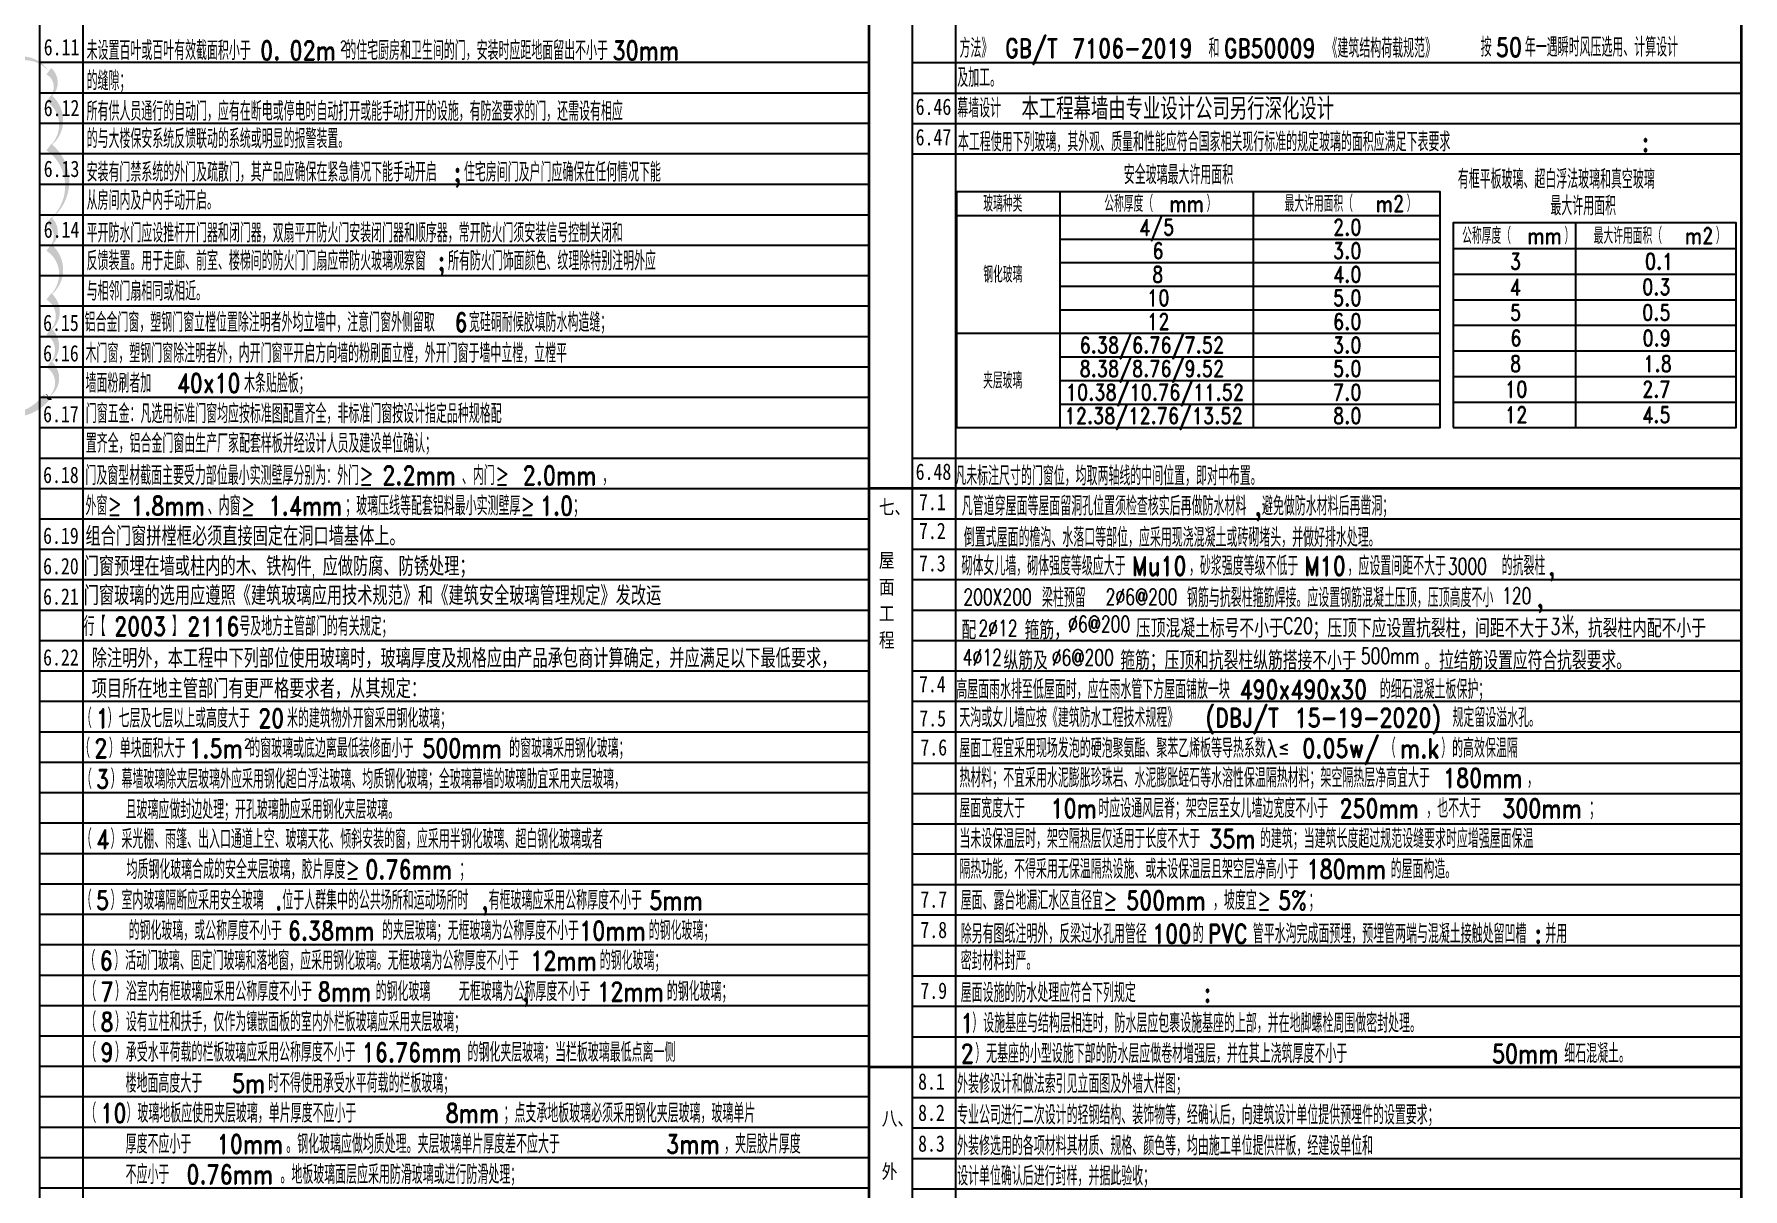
# Model space of a CAD drawing. Extents: x -1041549 to 749950, y -354245 to 17554.
# Drawn here: x -357069 to -325590, y -137472 to -116211 of the extents above; entities that cross this region are included whole.
import ezdxf

# ---------------------------------------------------------------- set-up
doc = ezdxf.new("R2010")
doc.units = 0
doc.header["$LTSCALE"] = 1000
doc.header["$MEASUREMENT"] = 0
doc.linetypes.add('CONTINOUS', pattern=[0])
doc.layers.add('DIM_MODI', color=6, linetype='Continuous', plot=False)
for name, color, linetype in [('PUB_TEXT', 7, 'Continuous'), ('text', 7, 'Continuous'), ('辅助线', 8, 'CONTINOUS')]:
    doc.layers.add(name, color=color, linetype=linetype)
doc.styles.add('-黑体', font='simhei.ttf', dxfattribs={"width": 0.8})
doc.styles.add('_HZTXT', font='gs_txt.shx', dxfattribs={"width": 0.8, "bigfont": 'HZTXT.shx'})
doc.styles.add('_TCH_DIM', font='SIMPLEX', dxfattribs={"bigfont": 'GBCBIG'})
doc.styles.add('hztxt', font='romand_pkpm', dxfattribs={"bigfont": 'gbcbig'})

msp = doc.modelspace()

# ---------------------------------------------------------------- linework, layer by layer
at = {"layer": 'DIM_MODI'}
msp.add_lwpolyline([(-358188.2, -122888.8, 0, 150, 0.5), (-356838.2, -122888.8, 0, 150, 0.5), (-356798.7, -122888.8, 0, 150, 0.5), (-356798.7, -122288.8, 0, 150, 0.5), (-356798.7, -121688.8, 0, 150, 0.5), (-356798.7, -121038.8, 0, 150, 0.5), (-356798.7, -120138.8, 0, 150, 0.5), (-356798.7, -119638.8, 0, 150, 0.5), (-356798.7, -118288.8, 0, 150, 0.5), (-356798.7, -117388.8, 0, 150, 0.5), (-356798.7, -116892.7, 0, 150, 0.5), (-357748.7, -116892.7, 0, 150, 0.5)], format="xyseb", dxfattribs=at)
at = {"layer": 'text', "color": 4}
for points in [[(-340076.5, -123454.8), (-331165.4, -123454.8), (-331165.4, -119114.4), (-340076.5, -119114.4)], [(-330926.8, -123454.8), (-325715.3, -123454.8), (-325715.3, -119686.8), (-330926.8, -119686.8)]]:
    msp.add_lwpolyline(points, close=True, dxfattribs=at)
for points in [[(-338173.8, -119114.4), (-338173.8, -123454.8)], [(-334611.8, -119114.4), (-334611.8, -123454.8)], [(-340076.5, -119548.5), (-331165.4, -119548.5)], [(-328672.5, -119686.8), (-328672.5, -123454.8)], [(-338173.8, -119982.5), (-331165.4, -119982.5)], [(-330926.8, -120157.8), (-325715.3, -120157.8)], [(-338173.8, -120416.5), (-331165.4, -120416.5)], [(-338173.8, -120850.6), (-331165.4, -120850.6)], [(-330926.8, -120628.8), (-325715.3, -120628.8)], [(-330926.8, -121099.8), (-325715.3, -121099.8)], [(-338173.8, -121284.6), (-331165.4, -121284.6)], [(-340076.5, -121718.7), (-331165.4, -121718.7)], [(-330926.8, -121570.8), (-325715.3, -121570.8)], [(-330926.8, -122041.8), (-325715.3, -122041.8)], [(-338173.8, -122152.7), (-331165.4, -122152.7)], [(-338173.8, -122586.8), (-331165.4, -122586.8)], [(-330926.8, -122512.8), (-325715.3, -122512.8)], [(-338173.8, -123020.8), (-331165.4, -123020.8)], [(-330926.8, -122983.8), (-325715.3, -122983.8)]]:
    msp.add_lwpolyline(points, dxfattribs=at)
at = {"layer": '辅助线'}
for p, q in [((-356965.3, -158958.4), (-356965.3, -102718.4)), ((-356165.3, -158958.4), (-356165.3, -102718.4)), ((-340890.3, -158974.8), (-340890.3, -102734.8)), ((-340090.3, -158958.4), (-340090.3, -102718.4)), ((-341690.3, -116734.8), (-356965.3, -116734.8)), ((-340890.3, -116734.8), (-325615.3, -116734.8)), ((-341690.3, -117294.8), (-356965.3, -117294.8)), ((-340890.3, -117294.8), (-325615.3, -117294.8)), ((-341690.3, -117854.8), (-356965.3, -117854.8)), ((-340890.3, -117854.8), (-325615.3, -117854.8)), ((-341690.3, -118414.8), (-356965.3, -118414.8)), ((-340890.3, -118414.8), (-325615.3, -118414.8)), ((-356965.3, -118974.8), (-341690.3, -118974.8)), ((-356965.3, -119534.8), (-341690.3, -119534.8)), ((-356965.3, -120094.8), (-341690.3, -120094.8)), ((-356965.3, -120654.8), (-341690.3, -120654.8)), ((-356965.3, -121214.8), (-341690.3, -121214.8)), ((-356965.3, -121774.8), (-341690.3, -121774.8)), ((-356965.3, -122334.8), (-341690.3, -122334.8)), ((-356965.3, -122894.8), (-341690.3, -122894.8)), ((-356965.3, -123454.8), (-341690.3, -123454.8)), ((-356965.3, -124014.8), (-341690.3, -124014.8)), ((-340890.3, -124014.8), (-325615.3, -124014.8)), ((-356965.3, -124574.8), (-341690.3, -124574.8)), ((-340890.3, -124574.8), (-325615.3, -124574.8)), ((-356965.3, -125134.8), (-341690.3, -125134.8)), ((-340890.3, -125134.8), (-325615.3, -125134.8)), ((-356965.3, -125694.8), (-341690.3, -125694.8)), ((-340890.3, -125694.8), (-325615.3, -125694.8)), ((-356965.3, -126254.8), (-341690.3, -126254.8)), ((-340890.3, -126254.8), (-325615.3, -126254.8)), ((-356965.3, -126814.8), (-341690.3, -126814.8)), ((-340890.3, -126814.8), (-325615.3, -126814.8)), ((-356965.3, -127374.8), (-341690.3, -127374.8)), ((-340890.3, -127374.8), (-325615.3, -127374.8)), ((-356965.3, -127934.8), (-341690.3, -127934.8)), ((-340890.3, -127934.8), (-325615.3, -127934.8)), ((-356965.3, -128494.8), (-341690.3, -128494.8)), ((-340890.3, -128494.8), (-325615.3, -128494.8)), ((-356965.3, -129054.8), (-341690.3, -129054.8)), ((-340890.3, -129054.8), (-325615.3, -129054.8)), ((-356965.3, -129614.8), (-341690.3, -129614.8)), ((-340890.3, -129631.3), (-325615.3, -129631.3)), ((-356965.3, -130174.8), (-341690.3, -130174.8)), ((-340890.3, -130191.3), (-325615.3, -130191.3)), ((-356965.3, -130734.8), (-341690.3, -130734.8)), ((-340890.3, -130751.3), (-325615.3, -130751.3)), ((-356965.3, -131294.8), (-341690.3, -131294.8)), ((-325615.3, -131311.3), (-340890.3, -131311.3)), ((-356965.3, -131854.8), (-341690.3, -131854.8)), ((-325615.3, -131871.3), (-340890.3, -131871.3)), ((-356965.3, -132414.8), (-341690.3, -132414.8)), ((-325615.3, -132431.3), (-340890.3, -132431.3)), ((-356965.3, -132974.8), (-341690.3, -132974.8)), ((-340890.3, -132991.3), (-325615.3, -132991.3)), ((-356965.3, -133534.8), (-341690.3, -133534.8)), ((-340890.3, -133551.3), (-325615.3, -133551.3)), ((-356965.3, -134094.8), (-341690.3, -134094.8)), ((-340890.3, -134111.3), (-325615.3, -134111.3)), ((-356965.3, -134654.8), (-341690.3, -134654.8)), ((-340890.3, -134671.3), (-325615.3, -134671.3)), ((-356965.3, -135214.8), (-341690.3, -135214.8)), ((-340890.3, -135231.3), (-325615.3, -135231.3)), ((-356965.3, -135774.8), (-341690.3, -135774.8)), ((-340890.3, -135791.3), (-325615.3, -135791.3)), ((-356965.3, -136334.8), (-341690.3, -136334.8)), ((-340890.3, -136351.3), (-325615.3, -136351.3)), ((-356965.3, -136894.8), (-341690.3, -136894.8)), ((-340890.3, -136911.3), (-325615.3, -136911.3)), ((-356965.3, -137454.8), (-341690.3, -137454.8)), ((-340890.3, -137471.3), (-325615.3, -137471.3))]:
    msp.add_line(p, q, dxfattribs=at)
at = {"layer": '辅助线', "const_width": 50}
for points in [[(-341690.3, -102718.4), (-341690.3, -158958.4)], [(-325615.3, -102718.4), (-325615.3, -158958.4)], [(-341690.3, -124574.8), (-325615.3, -124574.8)], [(-341690.3, -135231.3), (-325615.3, -135231.3)]]:
    msp.add_lwpolyline(points, dxfattribs=at)

# ---------------------------------------------------------------- texts
at = {"color": 4, "style": '_TCH_DIM', "width": 0.705882}
for s, p in [('3000', (-331024.3, -126157.5)), ('200X200', (-339950.4, -126722.5)), ('2%%c6@200', (-337329.1, -126718.5)), ('120', (-330025.9, -126699.4)), ('2%%c12', (-339672, -127296.7)), ('%%c6@200', (-338019.3, -127220.4)), ('C20', (-334060, -127253.3)), ('3', (-329132.6, -127266.1)), ('4%%c12', (-339961.3, -127833.2)), ('%%c6@200', (-338321.5, -127836.6)), ('500mm', (-332626.5, -127806.1))]:
    msp.add_text(s, height=297.5, dxfattribs=at).set_placement(p)
at = {"color": 4, "style": '_TCH_DIM'}
msp.add_text('米', height=337.6, dxfattribs=at).set_placement((-328932.6, -127266.1))
at = {"layer": 'PUB_TEXT', "style": 'hztxt', "width": 0.8}
for s, height, p in [('未设置百叶或百叶有效截面积小于', 350, (-356102.7, -116685.9)), ('0.', 350, (-352904.9, -116685.9)), ('02m', 350, (-352363.8, -116685.9)), ('2', 175, (-351430.4, -116510.9)), ('的住宅厨房和卫生间的门，安装时应距地面留出不小于', 350, (-351337.1, -116685.9)), ('30mm', 350, (-346412.9, -116685.9)), ('按', 350, (-330419.4, -116624.9)), ('50', 350, (-330139.4, -116624.9)), ('年一遇瞬时风压选用、计算设计', 350, (-329606.1, -116624.9)), ('的缝隙；', 350, (-356102.7, -117245.9)), ('及加工。', 350, (-340062.8, -117184.9)), ('幕墙设计', 350, (-340062.8, -117748.1)), ('所有供人员通行的自动门，应有在断电或停电时自动打开或能手动打开的设施，有防盗要求的门，还需设有相应', 350, (-356102.7, -117805.9)), ('的与大楼保安系统反馈联动的系统或明显的报警装置。', 350, (-356102.7, -118310.9)), ('本工程使用下列玻璃，其外观、质量和性能应符合国家相关现行标准的规定玻璃的面积应满足下表要求', 350, (-340050.8, -118369.1)), (':', 350, (-327450.8, -118369.1)), ('安装有门禁系统的外门及疏散门，其产品应确保在紧急情况下能手动开启', 350, (-356102.7, -118925.9)), ('住宅房间门及户门应确保在任何情况下能', 350, (-349151.8, -118925.9)), (';', 350, (-349338.4, -118925.9)), ('从房间内及户内手动开启。', 350, (-356102.7, -119446.7)), ('平开防水门应设推杆开门器和闭门器，双扇平开防火门安装闭门器和顺序器，常开防火门须安装信号控制关闭和', 350, (-356102.7, -120045.9)), ('反馈装置。用于走廊、前室、楼梯间的防火门门扇应带防火玻璃观察窗', 350, (-356102.7, -120559.6)), ('所有防火门饰面颜色、纹理除特别注明外应', 350, (-349444.4, -120559.6)), (';', 350, (-349631.1, -120559.6)), ('与相邻门扇相同或相近。', 350, (-356102.7, -121119.6)), ('铝合金门窗，塑钢门窗立樘位置除注明者外均立墙中，注意门窗外侧留取', 350, (-356139.4, -121691.8)), ('6', 350, (-349324.9, -121691.8)), ('宽硅硐耐候胶填防水构造缝；', 350, (-349058.2, -121691.8)), ('木门窗，塑钢门窗除注明者外，内开门窗平开启方向墙的粉刷面立樘，外开门窗于墙中立樘，立樘平', 350, (-356122.8, -122260.6)), ('墙面粉刷者加', 350, (-356122.8, -122810.9)), ('木条贴脸板；', 350, (-353202.8, -122810.9)), ('40x10', 350, (-354442.8, -122810.9)), ('门窗五金：凡选用标准门窗均应按标准图配置齐全，非标准门窗按设计指定品种规格配', 350, (-356118.1, -123373.4)), ('置齐全，铝合金门窗由生产厂家配套样板并经设计人员及建设单位确认；', 350, (-356118.1, -123920)), ('门及窗型材截面主要受力部位最小实测壁厚分别为：外门≥', 350, (-356123.8, -124511.4)), ('2.2mm', 350, (-350655.2, -124511.4)), ('、内门≥', 350, (-349188.5, -124511.4)), ('2.0mm', 350, (-348068.5, -124511.4)), ('凡未标注尺寸的门窗位，均取两轴线的中间位置，即对中布置。', 350, (-340099.7, -124518.5)), ('，', 350, (-346601.9, -124511.4)), ('外窗≥', 350, (-356123.8, -125069.8)), ('1.8mm', 350, (-355283.8, -125069.8)), ('、内窗≥', 350, (-353870.4, -125069.8)), ('1.4mm', 350, (-352750.4, -125069.8)), ('；玻璃压线等配套铝料最小实测壁厚≥', 350, (-351337.1, -125069.8)), ('1.0', 350, (-347752.5, -125069.8)), ('；', 350, (-347139.2, -125069.8)), ('凡管道穿屋面等屋面留洞孔位置须检查核实后再做防水材料', 350, (-339978.9, -125073.5)), ('避免做防水材料后再凿洞；', 350, (-334449.1, -125073.5)), ('倒置式屋面的檐沟、水落口等部位，应采用现浇混凝土或砖砌堵头，并做好排水处理。', 350, (-339941.4, -125652.2)), (',', 350, (-334582.4, -125073.5)), ('砌体女儿墙，砌体强度等级应大于', 350, (-339984.7, -126176.6)), ('Mu10', 350, (-336847.2, -126176.6)), ('，砂浆强度等级不低于', 350, (-335793.9, -126176.6)), ('M10', 350, (-333673, -126176.6)), ('，应设置间距不大于', 350, (-332873, -126176.6)), ('的抗裂柱', 350, (-330034.8, -126176.6)), (',', 350, (-329177.7, -126176.6)), ('梁柱预留', 350, (-338503.1, -126762.1)), ('钢筋与抗裂柱箍筋焊接。应设置钢筋混凝土压顶，压顶高度不小', 350, (-335830.9, -126762.1)), (',', 350, (-329388.5, -126762.1)), ('行【', 350, (-356156.5, -127289.1)), ('2003', 350, (-355596.5, -127289.1)), ('】', 350, (-354529.9, -127289.1)), ('2116', 350, (-354249.9, -127289.1)), ('号及地方主管部门的有关规定；', 350, (-353289.9, -127289.1)), ('高屋面雨水排至低屋面时，应在雨水管下方屋面铺放一块', 350, (-340080.8, -128451)), ('490x490x30', 350, (-334864.4, -128451)), ('的细石混凝土板保护；', 350, (-332277.7, -128451)), ('（', 350, (-356209.1, -128982.2)), ('1', 350, (-355929.1, -128982.2)), ('）七层及七层以上或高度大于', 350, (-355715.8, -128982.2)), ('20', 350, (-352944.2, -128982.2)), ('米的建筑物外开窗采用钢化玻璃；', 350, (-352410.8, -128982.2)), ('天沟或女儿墙应按《建筑防水工程技术规程》', 350, (-340023.9, -128971)), ('(DBJ/T', 350, (-335480.9, -128971)), ('15-19-2020)', 350, (-333846.5, -128971)), ('规定留设溢水孔。', 350, (-330939.8, -128971)), ('（', 350, (-356240.1, -129533.6)), ('2', 350, (-355960.1, -129533.6)), ('）单块面积大于', 350, (-355693.4, -129533.6)), ('1.5m', 350, (-354212.3, -129533.6)), ('2', 175, (-353199, -129358.6)), ('的窗玻璃或底边离最低装修面小于', 350, (-353105.6, -129533.6)), ('500mm', 350, (-349918.5, -129533.6)), ('的窗玻璃采用钢化玻璃；', 350, (-348318.5, -129533.6)), ('屋面工程宜采用现场发泡的硬泡聚氨酯、聚苯乙烯板等导热系数λ≤', 350, (-340023.9, -129534.2)), ('0.05w/', 350, (-333706.9, -129534.2)), ('（', 350, (-332186.9, -129534.2)), ('m.k', 350, (-331906.9, -129534.2)), ('）的高效保温隔', 350, (-331146.9, -129534.2)), ('热材料；不宜采用水泥膨胀珍珠岩、水泥膨胀蛭石等水溶性保温隔热材料；架空隔热层净高宜大于', 350, (-340023.9, -130080.3)), ('（', 350, (-356207, -130102.2)), ('3', 350, (-355927, -130102.2)), ('）幕墙玻璃除夹层玻璃外应采用钢化超白浮法玻璃、均质钢化玻璃；全玻璃幕墙的玻璃肋宜采用夹层玻璃，', 350, (-355660.3, -130102.2)), ('180mm', 350, (-331113.1, -130080.3)), ('，', 350, (-329566.4, -130080.3)), ('且玻璃应做封边处理；开孔玻璃肋应采用钢化夹层玻璃。', 350, (-355384.6, -130662.2)), ('屋面宽度大于', 350, (-340023.9, -130640.3)), ('10m', 350, (-338343.9, -130640.3)), ('时应设通风层脊；架空层至女儿墙边宽度不小于', 350, (-337463.9, -130640.3)), ('250mm', 350, (-333022.2, -130640.3)), ('，也不大于', 350, (-331422.2, -130640.3)), ('300mm', 350, (-330022.2, -130640.3)), ('；', 350, (-328422.2, -130640.3)), ('（', 350, (-356209.1, -131206.6)), ('4', 350, (-355929.1, -131206.6)), ('）采光棚、雨篷、出入口通道上空、玻璃天花、倾斜安装的窗，应采用半钢化玻璃、超白钢化玻璃或者', 350, (-355662.5, -131206.6)), ('当未设保温层时，架空隔热层仅适用于长度不大于', 350, (-340023.9, -131200.3)), ('35m', 350, (-335420, -131200.3)), ('的建筑；当建筑长度超过规范设缝要求时应增强屋面保温', 350, (-334486.7, -131200.3)), ('均质钢化玻璃合成的安全夹层玻璃，胶片厚度≥', 350, (-355368, -131766.6)), ('0.76mm', 350, (-350967.7, -131766.6)), ('；', 350, (-349234.4, -131766.6)), ('隔热功能，不得采用无保温隔热设施、或未设保温层且架空层净高小于', 350, (-340023.9, -131760.3)), ('180mm', 350, (-333626.7, -131760.3)), ('的屋面构造。', 350, (-332080, -131760.3)), ('（', 350, (-356209.1, -132332.2)), ('5', 350, (-355929.1, -132332.2)), ('）室内玻璃隔断应采用安全玻璃', 350, (-355662.5, -132332.2)), ('位于人群集中的公共场所和运动场所时', 350, (-352497.2, -132332.2)), ('有框玻璃应采用公称厚度不小于', 350, (-348696, -132332.2)), ('5mm', 350, (-345736.9, -132332.2)), ('屋面、露台地漏汇水区直径宜≥', 350, (-339999.1, -132336.8)), ('500mm', 350, (-336951.5, -132336.8)), ('，坡度宜≥', 350, (-335351.5, -132336.8)), ('5%%%', 350, (-334149.7, -132336.8)), ('；', 350, (-333589.7, -132336.8)), ('的钢化玻璃，或公称厚度不小于', 350, (-355329.5, -132892.2)), ('.', 350, (-352630.5, -132332.2)), ('的夹层玻璃；无框玻璃为公称厚度不小于', 350, (-350662, -132892.2)), (',', 350, (-348829.3, -132332.2)), ('的钢化玻璃；', 350, (-345747.6, -132892.2)), ('6.38mm', 350, (-352395.4, -132892.2)), ('10mm', 350, (-347027.6, -132892.2)), ('除另有图纸注明外，反梁过水孔用管径', 350, (-339999.1, -132950.7)), ('100', 350, (-336471.2, -132950.7)), ('的', 350, (-335724.5, -132950.7)), ('PVC', 350, (-335444.5, -132950.7)), ('管平水沟完成面预埋，预埋管两端与混凝土接触处留凹槽', 350, (-334617.8, -132950.7)), (':', 350, (-329429.4, -132950.7)), ('并用', 350, (-329229.4, -132950.7)), ('（', 350, (-356142.1, -133444.8)), ('6', 350, (-355862.1, -133444.8)), ('）活动门玻璃、固定门玻璃和落地窗，应采用钢化玻璃。无框玻璃为公称厚度不小于', 350, (-355595.4, -133444.8)), ('12mm', 350, (-347929.8, -133444.8)), ('的钢化玻璃；', 350, (-346649.8, -133444.8)), ('密封材料封严。', 350, (-339999.1, -133446.5)), ('（', 350, (-356127.9, -134013.6)), ('7', 350, (-355847.9, -134013.6)), ('）浴室内有框玻璃应采用公称厚度不小于', 350, (-355581.2, -134013.6)), ('8mm', 350, (-351844.7, -134013.6)), ('的钢化玻璃', 350, (-350778, -134013.6)), ('无框玻璃为公称厚度不小于', 350, (-349244.7, -134013.6)), ('12mm', 350, (-346694, -134013.6)), ('的钢化玻璃；', 350, (-345414, -134013.6)), ('屋面设施的防水处理应符合下列规定', 350, (-339999.1, -134036.4)), (',', 350, (-348074.6, -134013.6)), (':', 350, (-335519.1, -134036.4)), ('（', 350, (-356127.9, -134573.6)), ('8', 350, (-355847.9, -134573.6)), ('）设有立柱和扶手，仅作为镶嵌面板的室内外栏板玻璃应采用夹层玻璃；', 350, (-355581.2, -134573.6)), ('1', 350, (-339999.1, -134596.4)), ('）设施基座与结构层相连时，防水层应包裹设施基座的上部，并在地脚螺栓周围做密封处理。', 350, (-339785.7, -134596.4)), ('（', 350, (-356127.9, -135133.6)), ('9', 350, (-355847.9, -135133.6)), ('）承受水平荷载的栏板玻璃应采用公称厚度不小于', 350, (-355581.2, -135133.6)), ('16.76mm', 350, (-351032.6, -135133.6)), ('的钢化夹层玻璃；当栏板玻璃最低点离一侧', 350, (-349085.9, -135133.6)), ('2', 350, (-339999.1, -135156.4)), ('）无基座的小型设施下部的防水层应做卷材增强层，并在其上浇筑厚度不小于', 350, (-339732.4, -135156.4)), ('50mm', 350, (-330212.4, -135156.4)), ('细石混凝土。', 350, (-328879.1, -135156.4)), ('楼地面高度大于', 350, (-355384.6, -135702.2)), ('5m', 350, (-353424.6, -135702.2)), ('时不得使用承受水平荷载的栏板玻璃；', 350, (-352757.9, -135702.2)), ('外装修设计和做法索引见立面图及外墙大样图；', 350, (-340064.6, -135712.6)), ('（', 350, (-356127.9, -136253.6)), ('10', 350, (-355847.9, -136253.6)), ('）玻璃地板应使用夹层玻璃，单片厚度不应小于', 350, (-355367.9, -136253.6)), ('8mm', 350, (-349487.9, -136253.6)), ('；点支承地板玻璃必须采用钢化夹层玻璃，玻璃单片', 350, (-348421.2, -136253.6)), ('专业公司进行二次设计的轻钢结构、装饰物等，经确认后，向建筑设计单位提供预埋件的设置要求；', 350, (-340064.6, -136286.9)), ('厚度不应小于', 350, (-355384.6, -136822.2)), ('10mm', 350, (-353704.6, -136822.2)), ('。钢化玻璃应做均质处理。夹层玻璃单片厚度差不应大于', 350, (-352424.6, -136822.2)), ('3mm', 350, (-345424.6, -136822.2)), ('，夹层胶片厚度', 350, (-344357.9, -136822.2)), ('外装修选用的各项材料其材质、规格、颜色等，均由施工单位提供样板，经建设单位和', 350, (-340064.6, -136854.2)), ('不应小于', 350, (-355384.6, -137382.2)), ('0.76mm', 350, (-354264.6, -137382.2)), ('。地板玻璃面层应采用防滑玻璃或进行防滑处理；', 350, (-352531.3, -137382.2)), ('设计单位确认后进行封样，并据此验收；', 350, (-340064.6, -137410.7))]:
    msp.add_text(s, height=height, dxfattribs=at).set_placement(p)
at = {"layer": 'text', "width": 0.8}
for s, height, style, p in [('6.11', 301.69, '-黑体', (-356893, -116600.1)), ('6.46', 301.69, '-黑体', (-340829.5, -117697.1)), ('6.12', 301.69, '-黑体', (-356893, -117720.1)), ('6.47', 301.69, '-黑体', (-340829.5, -118257.1)), ('6.13', 301.69, '-黑体', (-356893, -118840.1)), ('6.14', 301.69, '-黑体', (-356893, -119960.1)), ('6.15', 301.69, '-黑体', (-356904.5, -121676.2)), ('6.16', 301.69, '-黑体', (-356904.5, -122236.2)), ('6.17', 301.69, '-黑体', (-356904.5, -123356.2)), ('6.18', 301.69, '-黑体', (-356904.5, -124476.2)), ('6.48', 301.69, '-黑体', (-340829.5, -124417.1)), ('七、', 262.87, '-黑体', (-341506.4, -125048.4)), ('7.1', 301.69, '-黑体', (-340767.9, -124975.3)), ('组合门窗拼樘框必须直接固定在洞口墙基体上。', 350, '_HZTXT', (-356123.8, -125631.4)), ('7.2', 301.69, '-黑体', (-340767.9, -125506.8)), ('6.19', 301.69, '-黑体', (-356904.5, -125596.2)), ('6.20', 301.69, '-黑体', (-356904.5, -126156.2)), ('门窗预埋在墙或柱内的木、铁构件', 350, '_HZTXT', (-356156.5, -126185.8)), ('应做防腐、防锈处理；', 350, '_HZTXT', (-351755.6, -126185.8)), ('屋', 262.9, '-黑体', (-341506.4, -126028.4)), ('7.3', 301.69, '-黑体', (-340767.9, -126103.1)), (',', 227.5, '_HZTXT', (-351956.5, -126185.8)), ('6.21', 301.69, '-黑体', (-356904.5, -126716.2)), ('门窗玻璃的选用应遵照《建筑玻璃应用技术规范》和《建筑安全玻璃管理规定》发改运', 350, '_HZTXT', (-356156.5, -126724.6)), ('面', 262.9, '-黑体', (-341506.4, -126518.4)), ('工', 262.9, '-黑体', (-341506.4, -127008.4)), ('配', 340, '_HZTXT', (-339984.7, -127353.7)), ('箍筋，', 340, '_HZTXT', (-338821.8, -127353.7)), ('压顶混凝土标号不小于', 340, '_HZTXT', (-336769.1, -127321)), ('；压顶下应设置抗裂柱，间距不大于', 340, '_HZTXT', (-333514.5, -127321)), ('，抗裂柱内配不小于', 340, '_HZTXT', (-328717, -127321)), ('程', 262.9, '-黑体', (-341506.4, -127498.4)), ('6.22', 301.69, '-黑体', (-356904.5, -127836.2)), ('除注明外，本工程中下列部位使用玻璃时，玻璃厚度及规格应由产品承包商计算确定，并应满足以下最低要求，', 350, '_HZTXT', (-356009.1, -127878.9)), ('纵筋及', 340, '_HZTXT', (-339211.3, -127913.1)), ('箍筋；压顶和抗裂柱纵筋搭接不小于', 340, '_HZTXT', (-337058.9, -127913.1)), ('。拉结筋设置应符合抗裂要求。', 340, '_HZTXT', (-331459.5, -127913.1)), ('项目所在地主管部门有更严格要求者，从其规定：', 350, '_HZTXT', (-356009.1, -128438.9)), ('7.4', 301.69, '-黑体', (-340767.9, -128329.1)), ('7.5', 301.69, '-黑体', (-340761.4, -128957.9)), ('7.6', 301.69, '-黑体', (-340742.5, -129493.9)), ('7.7', 301.69, '-黑体', (-340742.5, -132294)), ('7.8', 301.69, '-黑体', (-340742.5, -132854)), ('7.9', 301.69, '-黑体', (-340742.5, -133973.9)), ('8.1', 301.69, '-黑体', (-340784.1, -135646.9)), ('8.2', 301.69, '-黑体', (-340784.1, -136221.2)), ('八、', 262.87, '-黑体', (-341452.8, -136303.3)), ('8.3', 301.69, '-黑体', (-340784.1, -136788.4)), ('外', 262.9, '-黑体', (-341452.8, -137283.3))]:
    msp.add_text(s, height=height, dxfattribs=dict(at, style=style)).set_placement(p)
at = {"layer": 'text', "color": 4, "width": 0.8}
for s, height, style, p in [('方法》', 350, 'hztxt', (-340022.3, -116644.4)), ('GB/T', 350, 'hztxt', (-339182.3, -116644.4)), ('7106-2019', 350, 'hztxt', (-337947.9, -116644.4)), ('和', 350, 'hztxt', (-335433.5, -116644.4)), ('GB50009', 350, 'hztxt', (-335153.5, -116644.4)), ('《建筑结构荷载规范》', 350, 'hztxt', (-333260.1, -116644.4)), ('本工程幕墙由专业设计公司另行深化设计', 400, '_HZTXT', (-338880.9, -117785.2)), ('安全玻璃最大许用面积', 350, 'hztxt', (-336994.5, -118974.4)), ('有框平板玻璃、超白浮法玻璃和真空玻璃', 350, 'hztxt', (-330841, -119056.8)), ('玻璃种类', 300, 'hztxt', (-339583.4, -119481.4)), ('公称厚度（', 300, 'hztxt', (-337354.5, -119481.4)), ('mm', 300, 'hztxt', (-336154.5, -119481.4)), ('）', 300, 'hztxt', (-335468.8, -119481.4)), ('最大许用面积（', 300, 'hztxt', (-334033.2, -119481.4)), ('m2', 300, 'hztxt', (-332353.2, -119481.4)), ('）', 300, 'hztxt', (-331781.8, -119481.4)), ('最大许用面积', 350, 'hztxt', (-329135.7, -119546.8)), ('4/5', 300, 'hztxt', (-336712.8, -119915.5)), ('2.0', 300, 'hztxt', (-333140, -119915.5)), ('公称厚度（', 300, 'hztxt', (-330761.4, -120072.3)), ('mm', 300, 'hztxt', (-329561.4, -120072.3)), ('）', 300, 'hztxt', (-328875.7, -120072.3)), ('最大许用面积（', 300, 'hztxt', (-328338.5, -120072.3)), ('m2', 300, 'hztxt', (-326658.5, -120072.3)), ('）', 300, 'hztxt', (-326087.1, -120072.3)), ('6', 300, 'hztxt', (-336467.1, -120349.5)), ('3.0', 300, 'hztxt', (-333140, -120349.5)), ('3', 300, 'hztxt', (-329879.7, -120543.3)), ('0.1', 300, 'hztxt', (-327393.9, -120543.3)), ('钢化玻璃', 300, 'hztxt', (-339583.4, -120783.6)), ('8', 300, 'hztxt', (-336472.8, -120783.6)), ('4.0', 300, 'hztxt', (-333140, -120783.6)), ('4', 300, 'hztxt', (-329885.4, -121014.3)), ('0.3', 300, 'hztxt', (-327445.3, -121014.3)), ('10', 300, 'hztxt', (-336564.2, -121217.6)), ('5.0', 300, 'hztxt', (-333140, -121217.6)), ('5', 300, 'hztxt', (-329879.7, -121485.3)), ('0.5', 300, 'hztxt', (-327445.3, -121485.3)), ('12', 300, 'hztxt', (-336564.2, -121651.7)), ('6.0', 300, 'hztxt', (-333140, -121651.7)), ('6.38/6.76/7.52', 300, 'hztxt', (-337809.9, -122085.7)), ('3.0', 300, 'hztxt', (-333140, -122085.7)), ('6', 300, 'hztxt', (-329874, -121956.3)), ('0.9', 300, 'hztxt', (-327439.6, -121956.3)), ('8', 300, 'hztxt', (-329879.7, -122427.3)), ('1.8', 300, 'hztxt', (-327422.5, -122427.3)), ('夹层玻璃', 300, 'hztxt', (-339586.2, -122736.8)), ('8.38/8.76/9.52', 300, 'hztxt', (-337809.9, -122519.7)), ('5.0', 300, 'hztxt', (-333140, -122519.7)), ('10.38/10.76/11.52', 300, 'hztxt', (-338061.4, -122953.8)), ('7.0', 300, 'hztxt', (-333140, -122953.8)), ('10', 300, 'hztxt', (-329971.1, -122898.3)), ('2.7', 300, 'hztxt', (-327445.3, -122898.3)), ('12.38/12.76/13.52', 300, 'hztxt', (-338084.2, -123387.8)), ('12', 300, 'hztxt', (-329971.1, -123369.3)), ('4.5', 300, 'hztxt', (-327445.3, -123369.3)), ('8.0', 300, 'hztxt', (-333140, -123387.8))]:
    msp.add_text(s, height=height, dxfattribs=dict(at, style=style)).set_placement(p)

doc.saveas('drawing.dxf')
